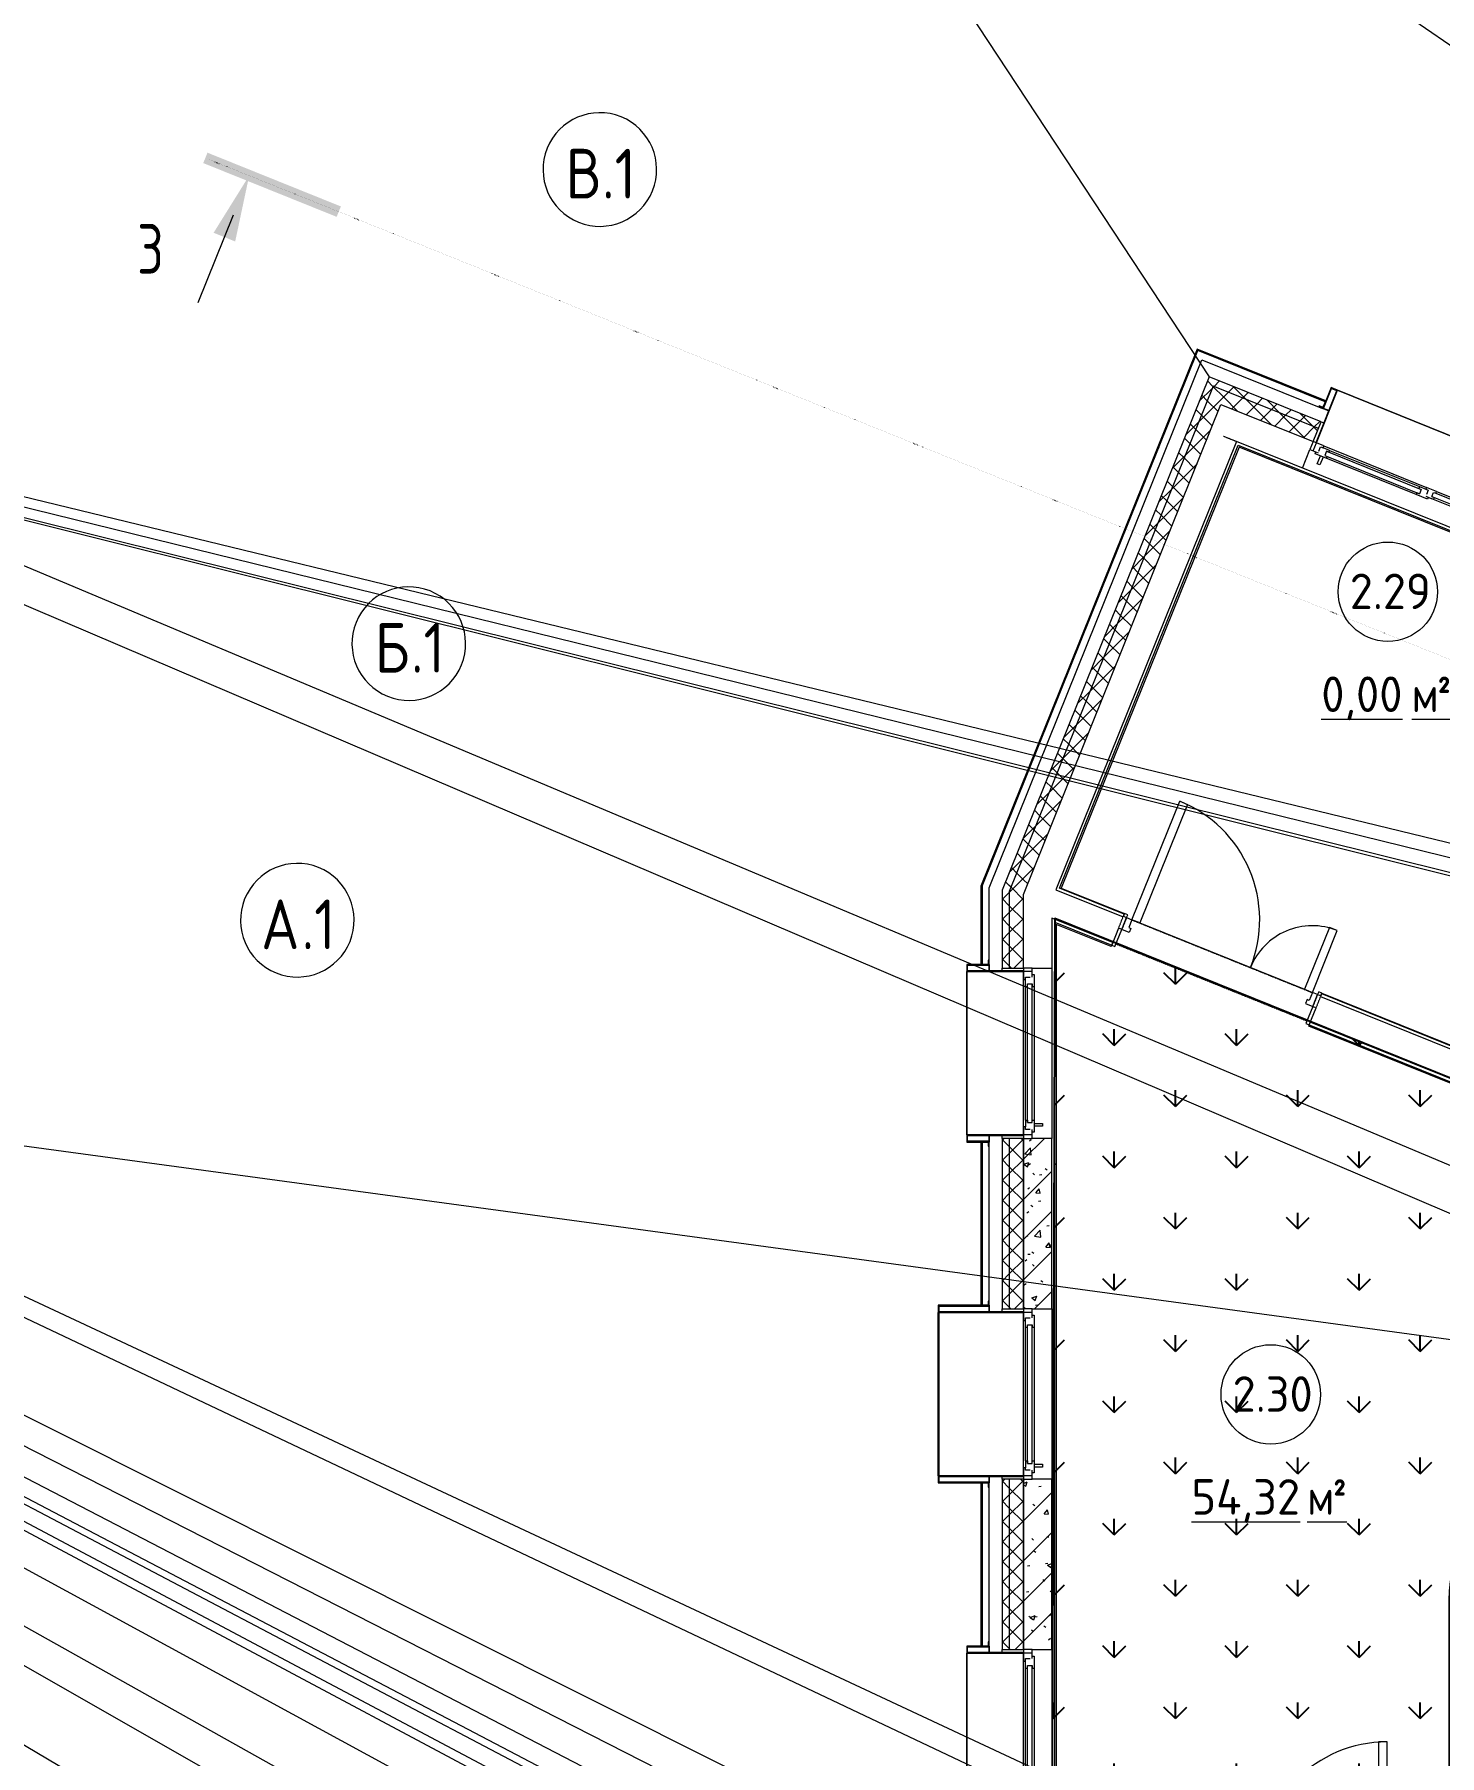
# Model space of a CAD drawing. Header units: millimetres. Extents: x -584918 to 2941280, y 3000189 to 4229862.
# Drawn here: x 152745 to 162641, y 3850769 to 3862891 of the extents above; entities that cross this region are included whole.
import ezdxf

# ---------------------------------------------------------------- set-up
doc = ezdxf.new("R2010")
doc.units = ezdxf.units.MM
for name, pattern in [('ASVP_Линия разреза', [20, 0, -10, 0, -10]), ('ASVP_Невидимые', [5, 3, -2]), ('ASVP_Штриховая_ш3 п1_5', [4.5, 3, -1.5])]:
    doc.linetypes.add(name, pattern=pattern)
for name, color, linetype, lineweight in [('_ Окна', 7, 'Continuous', 0), ('Двери', 7, 'Continuous', 0), ('Лестницы', 7, 'Continuous', 0), ('Линии разделители', 7, 'ASVP_Штриховая_ш3 п1_5', 0), ('Марки помещений', 7, 'Continuous', 0), ('Обобщенные модели', 7, 'Continuous', 0), ('Окна', 7, 'Continuous', 0), ('Оси', 7, 'Continuous', 0), ('Перекрытие', 7, 'Continuous', 0), ('Разрезы', 7, 'Continuous', 0), ('Стены внутренние', 7, 'Continuous', 0), ('Стены наружные', 7, 'Continuous', 0), ('Стены несущие', 7, 'Continuous', 0), ('Стены отделка', 7, 'Continuous', 0), ('Стены перегородки', 7, 'Continuous', 0), ('Стены штриховка', 7, 'Continuous', 0), ('экспертиза ДУ', 1, 'Continuous', 0), ('экспертиза ДУ пояснения', 6, 'Continuous', 0), ('экспертиза условные обозначения', 1, 'Continuous', 0)]:
    doc.layers.add(name, color=color, linetype=linetype, lineweight=lineweight)
doc.styles.add('GOST Common', font='', dxfattribs={"width": 0.9, "height": 700})
doc.styles.add('GOST Common_2', font='', dxfattribs={"height": 500})
doc.styles.add('GOST Common_3', font='', dxfattribs={"width": 0.9, "height": 500})
doc.styles.add('GOST Common_4', font='', dxfattribs={"width": 0.8, "height": 700})
doc.styles.get('GOST Common').set_extended_font_data('GOST Common')
doc.styles.get('GOST Common_2').set_extended_font_data('GOST Common')
doc.styles.get('GOST Common_3').set_extended_font_data('GOST Common')
doc.styles.get('GOST Common_4').set_extended_font_data('GOST Common')
pattern_1 = [(45, (184030.3, 3824416.36), (-235.7317, 235.7317), []), (45, (184187.46, 3824416.36), (-235.7317, 235.7317), [])]
pattern_2 = [(45, (184030.3, 3824416.36), (-70.71068, 70.71068), []), (135, (184030.3, 3824416.36), (-70.71068, -70.71068), [])]

# ---------------------------------------------------------------- blocks, each defined once
blk = doc.blocks.new('ASVP_ДверьПротивопожарнаяСтальная_2 полотна - EI30 1370х2000h_полотна_ О Пр _1250 в свету_-7408122-АР Этаж 02')
at = {"layer": 'Двери', "lineweight": 18}
for p, q in [((-685, 1000), (-625, 1000)), ((-685, 100), (-685, 1000)), ((-625, 1000), (-625, 100)), ((685, 570), (625, 570)), ((625, 570), (625, 100)), ((685, 100), (685, 570)), ((-725, 100), (-685, 100)), ((-725, 10), (-725, 100)), ((-670, 10), (-725, 10)), ((-625, 100), (-685, 100)), ((-685, 100), (-685, 40)), ((-685, 40), (-670, 40)), ((-670, 40), (-670, 10)), ((625, 100), (685, 100)), ((685, 40), (670, 40)), ((670, 40), (670, 10)), ((670, 10), (725, 10)), ((725, 100), (685, 100)), ((685, 100), (685, 40)), ((725, 10), (725, 100))]:
    blk.add_line(p, q, dxfattribs=at)
at = {"layer": 'Двери', "linetype": 'ASVP_Невидимые', "lineweight": 18}
for p, q in [((-750, 100), (-725, 100)), ((-750, 10), (-750, 100)), ((-725, 10), (-750, 10)), ((-725, 100), (-725, 10)), ((750, 100), (725, 100)), ((725, 100), (725, 10)), ((725, 10), (750, 10)), ((750, 10), (750, 100))]:
    blk.add_line(p, q, dxfattribs=at)
at = {"layer": 'Двери'}
for centre, radius, start, end in [((-685, 100), 900, 360, 90), ((685, 100), 470, 90, 180)]:
    blk.add_arc(centre, radius, start, end, dxfattribs=at)
blk = doc.blocks.new('ASVP_ОТКОС_Оштукатуривание дверного откоса - Оштукатуривание дверного откоса-5741163-АР Этаж 02')
at = {"layer": 'Обобщенные модели'}
for p, q in [((-750, 130), (-750, 0)), ((-725, 0), (-725, 130)), ((725, 130), (725, 0)), ((750, 0), (750, 130)), ((-750, 0), (-725, 0)), ((725, 0), (750, 0))]:
    blk.add_line(p, q, dxfattribs=at)
blk = doc.blocks.new('ASVP_ОТКОС_Оштукатуривание дверного откоса - Оштукатуривание дверного откоса-5741164-АР Этаж 02')
at = {"layer": 'Обобщенные модели'}
for p, q in [((-750, 20), (-750, 0)), ((-725, 0), (-725, 20)), ((725, 20), (725, 0)), ((725, 0), (750, 0)), ((750, 0), (750, 20)), ((-750, 0), (-725, 0))]:
    blk.add_line(p, q, dxfattribs=at)
blk = doc.blocks.new('ASVP_ДверьПротивопожарнаяСтальная_2 полотна - EI15 1370х2000h_полотна_ Г Л _1250 в свету_-6392377-АР Этаж 02')
at = {"layer": 'Двери', "lineweight": 18}
for p, q in [((685, 1000), (625, 1000)), ((625, 1000), (625, 100)), ((685, 100), (685, 1000)), ((-685, 570), (-625, 570)), ((-685, 100), (-685, 570)), ((-625, 570), (-625, 100)), ((-725, 100), (-685, 100)), ((-725, 10), (-725, 100)), ((-670, 10), (-725, 10)), ((-625, 100), (-685, 100)), ((-685, 100), (-685, 40)), ((-685, 40), (-670, 40)), ((-670, 40), (-670, 10)), ((625, 100), (685, 100)), ((685, 40), (670, 40)), ((670, 40), (670, 10)), ((670, 10), (725, 10)), ((725, 100), (685, 100)), ((685, 100), (685, 40)), ((725, 10), (725, 100))]:
    blk.add_line(p, q, dxfattribs=at)
at = {"layer": 'Двери', "linetype": 'ASVP_Невидимые', "lineweight": 18}
for p, q in [((-750, 100), (-725, 100)), ((-750, 10), (-750, 100)), ((-725, 10), (-750, 10)), ((-725, 100), (-725, 10)), ((750, 100), (725, 100)), ((725, 100), (725, 10)), ((725, 10), (750, 10)), ((750, 10), (750, 100))]:
    blk.add_line(p, q, dxfattribs=at)
at = {"layer": 'Двери'}
for centre, radius, start, end in [((685, 100), 900, 90, 180), ((-685, 100), 470, 360, 90)]:
    blk.add_arc(centre, radius, start, end, dxfattribs=at)
blk = doc.blocks.new('Окно_ПВХ_2Створки_1Фрамуга-верх - ОП_2100_h_х1750_2ст1фр-7979835-АР Этаж 02')
at = {"layer": '_ Окна'}
for p, q in [((-819, 100), (-900, 100)), ((-900, 100), (-900, 40)), ((-900, 40), (-837, 40)), ((-875, 40), (-875, 100)), ((-855, 26), (-855, 40)), ((-770, 26), (-855, 26)), ((-837, 54), (-837, 86)), ((-837, 86), (-819, 86)), ((-819, 86), (-819, 100)), ((-770, 86), (-819, 86)), ((-788, 72), (-788, 40)), ((-770, 72), (-788, 72)), ((-788, 72), (-69, 72)), ((-788, 40), (-770, 40)), ((-788, 40), (-69, 40)), ((-770, 86), (-770, 72)), ((-770, 40), (-770, 26)), ((-87, 86), (-87, 72)), ((-87, 86), (-38, 86)), ((-87, 72), (-69, 72)), ((-87, 40), (-87, 26)), ((-69, 40), (-87, 40)), ((-2, 26), (-87, 26)), ((-69, 72), (-69, 40)), ((38, 100), (-38, 100)), ((-38, 100), (-38, 86)), ((-38, 86), (-20, 86)), ((-20, 86), (-20, 54)), ((-20, 40), (20, 40)), ((-2, 40), (-2, 26)), ((20, 54), (20, 86)), ((20, 86), (38, 86)), ((20, 54), (837, 54)), ((20, 54), (38, 54)), ((38, 40), (20, 40)), ((38, 86), (38, 100)), ((38, 86), (819, 86)), ((38, 54), (38, 40)), ((819, 100), (819, 86)), ((900, 100), (819, 100)), ((819, 86), (837, 86)), ((819, 54), (819, 40)), ((837, 54), (819, 54)), ((837, 40), (819, 40)), ((837, 86), (837, 54)), ((837, 40), (900, 40)), ((875, 40), (875, 100)), ((900, 40), (900, 100))]:
    blk.add_line(p, q, dxfattribs=at)
at = {"layer": 'Окна'}
for p, q in [((-819, 100), (-38, 100)), ((-814, -34), (-814, 26)), ((-794, 26), (-794, -34)), ((-770, 86), (-87, 86)), ((-87, 26), (-770, 26)), ((38, 100), (819, 100)), ((819, 40), (38, 40)), ((-794, -34), (-814, -34))]:
    blk.add_line(p, q, dxfattribs=at)
blk = doc.blocks.new('Окно_ПВХ_1Створка_1Фрамуга-верх - ОП_2100_h_х1150_1ст1фр-7889825-АР Этаж 02')
at = {"layer": '_ Окна'}
for p, q in [((-519, 100), (-600, 100)), ((-600, 100), (-600, 40)), ((-600, 40), (-537, 40)), ((-575, 40), (-575, 100)), ((-555, 26), (-555, 40)), ((-470, 26), (-555, 26)), ((-537, 54), (-537, 86)), ((-537, 86), (-519, 86)), ((-519, 86), (-519, 100)), ((-470, 86), (-519, 86)), ((-488, 72), (-488, 40)), ((-470, 72), (-488, 72)), ((-488, 72), (488, 72)), ((-488, 40), (-470, 40)), ((-488, 40), (488, 40)), ((-470, 86), (-470, 72)), ((-470, 40), (-470, 26)), ((470, 86), (470, 72)), ((470, 86), (519, 86)), ((470, 72), (488, 72)), ((470, 40), (470, 26)), ((488, 40), (470, 40)), ((555, 26), (470, 26)), ((488, 72), (488, 40)), ((519, 100), (519, 86)), ((600, 100), (519, 100)), ((519, 86), (537, 86)), ((537, 86), (537, 54)), ((537, 40), (600, 40)), ((555, 40), (555, 26)), ((575, 40), (575, 100)), ((600, 40), (600, 100))]:
    blk.add_line(p, q, dxfattribs=at)
at = {"layer": 'Окна'}
for p, q in [((-519, 100), (519, 100)), ((-514, -34), (-514, 26)), ((-494, 26), (-494, -34)), ((-470, 86), (470, 86)), ((470, 26), (-470, 26)), ((-494, -34), (-514, -34))]:
    blk.add_line(p, q, dxfattribs=at)
blk = doc.blocks.new('Откос с зашивкой _верх_низ_ - Откос-V89-АР Этаж 02')
at = {"layer": 'Обобщенные модели'}
for p, q in [((-880, 300), (-880, -100)), ((-875, -100), (-875, 300)), ((875, 300), (875, -100)), ((880, -100), (880, 300)), ((-920, 55), (-955, 55)), ((-955, 55), (-955, 50)), ((-955, 50), (-925, 50)), ((-925, 50), (-925, -100)), ((-920, -95), (-920, 55)), ((-920, 55), (-880, 55)), ((880, 55), (920, 55)), ((955, 55), (920, 55)), ((920, 55), (920, -95)), ((925, -100), (925, 50)), ((925, 50), (955, 50)), ((955, 50), (955, 55)), ((-925, -100), (-875, -100)), ((-875, -95), (-920, -95)), ((-880, -100), (-875, -100)), ((-875, -100), (-875, -95)), ((-875, -100), (875, -100)), ((875, -100), (-875, -100)), ((920, -95), (875, -95)), ((875, -95), (875, -100)), ((875, -100), (880, -100)), ((875, -100), (925, -100))]:
    blk.add_line(p, q, dxfattribs=at)
blk = doc.blocks.new('Откос с зашивкой _верх_низ_ - Откос-7926395-АР Этаж 02')
at = {"layer": 'Обобщенные модели'}
for p, q in [((-580, 300), (-580, -100)), ((-575, 300), (-580, 300)), ((575, 300), (-575, 300)), ((-575, -100), (-575, 300)), ((580, 300), (575, 300)), ((575, 300), (575, -100)), ((580, -100), (580, 300)), ((-620, 55), (-655, 55)), ((-655, 55), (-655, 50)), ((-655, 50), (-625, 50)), ((-625, 50), (-625, -100)), ((-620, -95), (-620, 55)), ((-620, 55), (-580, 55)), ((580, 55), (620, 55)), ((655, 55), (620, 55)), ((620, 55), (620, -95)), ((625, -100), (625, 50)), ((625, 50), (655, 50)), ((655, 50), (655, 55)), ((-625, -100), (-575, -100)), ((-575, -95), (-620, -95)), ((-580, -100), (-575, -100)), ((-575, -100), (-575, -95)), ((-575, -100), (575, -100)), ((575, -100), (-575, -100)), ((620, -95), (575, -95)), ((575, -95), (575, -100)), ((575, -100), (580, -100)), ((575, -100), (625, -100))]:
    blk.add_line(p, q, dxfattribs=at)
blk = doc.blocks.new('Откос с зашивкой _верх_низ_ - Откос-7924463-АР Этаж 02')
at = {"layer": 'Обобщенные модели'}
for p, q in [((-580, 300), (-580, -300)), ((-575, 300), (-580, 300)), ((575, 300), (-575, 300)), ((-575, -300), (-575, 300)), ((580, 300), (575, 300)), ((575, 300), (575, -300)), ((580, -300), (580, 300)), ((-620, 55), (-655, 55)), ((-655, 55), (-655, 50)), ((-655, 50), (-625, 50)), ((-625, 50), (-625, -300)), ((-620, -295), (-620, 55)), ((-620, 55), (-580, 55)), ((580, 55), (620, 55)), ((655, 55), (620, 55)), ((620, 55), (620, -295)), ((625, -300), (625, 50)), ((625, 50), (655, 50)), ((655, 50), (655, 55)), ((-625, -300), (-575, -300)), ((-575, -295), (-620, -295)), ((-580, -300), (-575, -300)), ((-575, -300), (-575, -295)), ((575, -295), (-575, -295)), ((-575, -300), (575, -300)), ((575, -300), (-575, -300)), ((620, -295), (575, -295)), ((575, -295), (575, -300)), ((575, -300), (580, -300)), ((575, -300), (625, -300))]:
    blk.add_line(p, q, dxfattribs=at)
blk = doc.blocks.new('Ось сетки - Круг_Ø8 мм-6577-АР Этаж 02')
at = {"layer": 'Оси'}
for start, end in [(360, 180), (180, 360)]:
    blk.add_arc((0, 0), 4, start, end, dxfattribs=at)
blk = doc.blocks.new('ASVP_Марка_Помещение_ДваЗначения - Номер Площадь-685795-АР Этаж 02')
at = {"layer": 'Марки помещений'}
blk.add_circle((0, 0), 3.5, dxfattribs=at)
blk = doc.blocks.new('Разрез - Номер вида спереди_3_5 мм-64067-АР Этаж 02')
at = {"layer": 'Разрезы'}
for points in [[(9.8, 0.4), (9.8, -0.39), (-0.33, -0.39), (-0.33, 0.4)], [(2.18, -4.67), (3, 0), (3.82, -4.67)]]:
    blk.add_hatch(color=256, dxfattribs=at).paths.add_polyline_path(points)
at = {"layer": 'Разрезы', "lineweight": 20}
blk.add_line((3, -3), (3, -9.66), dxfattribs=at)

msp = doc.modelspace()

# ---------------------------------------------------------------- hatches: boundary and pattern name
at = {"layer": 'Стены наружные'}
h = msp.add_hatch(dxfattribs=at)
h.set_pattern_fill('FP_17', color=256, style=0, pattern_type=2)
h.set_pattern_definition(pattern_1)
h.paths.add_polyline_path([(159976.509, 3858274.657), (160939.731, 3860664.873), (160932.31, 3860667.863), (159969.089, 3858277.647)])
h = msp.add_hatch(dxfattribs=at)
h.set_pattern_fill('FP_17', color=256, style=0, pattern_type=2)
h.set_pattern_definition(pattern_1)
h.paths.add_polyline_path([(161836.63, 3860303.436), (161839.621, 3860310.856), (160935.301, 3860675.284), (160932.31, 3860667.863), (161823.7, 3860308.647)])
h = msp.add_hatch(dxfattribs=at)
h.set_pattern_fill('FP_36', color=256, style=0, pattern_type=2)
h.set_pattern_definition(pattern_2)
h.paths.add_polyline_path([(159611.203, 3856854.481), (161064.738, 3860461.4), (161018.362, 3860480.089), (159611.203, 3856988.25), (159611.203, 3856864.176)])
h = msp.add_hatch(dxfattribs=at)
h.set_pattern_fill('FP_36', color=256, style=0, pattern_type=2)
h.set_pattern_definition(pattern_2)
h.paths.add_polyline_path([(159711.203, 3856835.089), (161138.801, 3860377.647), (161046.049, 3860415.025), (159711.203, 3857102.629), (159711.203, 3856867.313)])
h = msp.add_hatch(dxfattribs=at)
h.set_pattern_fill('FP_36', color=256, style=0, pattern_type=2)
h.set_pattern_definition(pattern_2)
h.paths.add_polyline_path([(171619.765, 3856153.975), (171638.453, 3856200.351), (170896.438, 3856499.372), (170877.749, 3856452.996), (171605.575, 3856159.693)])
h.paths.add_polyline_path([(169764.727, 3856901.528), (169783.416, 3856947.904), (167789.25, 3857751.522), (167770.561, 3857705.147), (169727.349, 3856916.59)])
h.paths.add_polyline_path([(165498.14, 3858620.898), (165516.829, 3858667.274), (163476.287, 3859489.582), (163457.598, 3859443.206), (165496.503, 3858621.558)])
h.paths.add_polyline_path([(161788.064, 3860116.003), (161806.753, 3860162.379), (161064.738, 3860461.4), (161046.049, 3860415.025), (161773.864, 3860121.726)])
h = msp.add_hatch(dxfattribs=at)
h.set_pattern_fill('FP_36', color=256, style=0, pattern_type=2)
h.set_pattern_definition(pattern_2)
h.paths.add_polyline_path([(171582.387, 3856061.223), (171619.765, 3856153.975), (170877.749, 3856452.996), (170840.372, 3856360.244), (171559.96, 3856070.261)])
h.paths.add_polyline_path([(169727.349, 3856808.776), (169764.727, 3856901.528), (167770.561, 3857705.147), (167733.184, 3857612.395), (169704.923, 3856817.813)])
h.paths.add_polyline_path([(165460.762, 3858528.147), (165498.14, 3858620.898), (163457.598, 3859443.206), (163420.221, 3859350.454), (165230.6, 3858620.898)])
h.paths.add_polyline_path([(161750.687, 3860023.252), (161788.064, 3860116.003), (161138.801, 3860377.647), (161101.423, 3860284.895), (161747.251, 3860024.636)])
h = msp.add_hatch(dxfattribs=at)
h.set_pattern_fill('FP_17', color=256, style=0, pattern_type=2)
h.set_pattern_definition(pattern_1)
h.paths.add_polyline_path([(159411.203, 3856871.861), (159976.509, 3858274.657), (159969.089, 3858277.647), (159411.203, 3856891.712), (159411.203, 3856882.017)])
h = msp.add_hatch(dxfattribs=at)
h.set_pattern_fill('FP_36', color=256, style=0, pattern_type=2)
h.set_pattern_definition(pattern_2)
h.paths.add_polyline_path([(159711.203, 3837065.697), (159711.203, 3850315.697), (159611.203, 3850315.697), (159611.203, 3837065.697), (159701.251, 3837065.697)])
h.paths.add_polyline_path([(159611.203, 3851515.697), (159711.203, 3851515.697), (159711.141, 3852715.697), (159611.203, 3852715.697), (159611.203, 3852543.092)])
h.paths.add_polyline_path([(159711.141, 3853915.697), (159711.203, 3853915.697), (159711.141, 3855115.697), (159611.203, 3855115.697), (159611.203, 3853915.697), (159701.251, 3853915.697)])
h.paths.add_polyline_path([(159701.251, 3856315.697), (159711.203, 3856315.697), (159711.203, 3857102.629), (159611.203, 3856854.481), (159611.203, 3856315.697)])
h = msp.add_hatch(dxfattribs=at)
h.set_pattern_fill('FP_36', color=256, style=0, pattern_type=2)
h.set_pattern_definition(pattern_2)
h.paths.add_polyline_path([(159561.203, 3837015.697), (159611.203, 3837015.697), (159611.203, 3850315.697), (159561.203, 3850315.697), (159561.203, 3838087.162)])
h.paths.add_polyline_path([(159611.203, 3851515.697), (159611.203, 3852715.697), (159561.203, 3852715.697), (159561.203, 3851515.697)])
h.paths.add_polyline_path([(159561.203, 3853915.697), (159611.203, 3853915.697), (159611.203, 3855115.697), (159561.203, 3855115.697)])
h.paths.add_polyline_path([(159561.203, 3856315.697), (159611.203, 3856315.697), (159611.203, 3856988.25), (159561.203, 3856864.176), (159561.203, 3856340.697)])
h = msp.add_hatch(dxfattribs=at)
h.set_pattern_fill('FP_17', color=256, style=0, pattern_type=2)
h.set_pattern_definition(pattern_1)
h.paths.add_polyline_path([(159411.203, 3856340.697), (159419.203, 3856340.697), (159419.203, 3856891.712), (159411.203, 3856871.861), (159411.203, 3856738.091)])
h = msp.add_hatch(dxfattribs=at)
h.set_pattern_fill('FP_17', color=256, style=0, pattern_type=2)
h.set_pattern_definition(pattern_1)
h.paths.add_polyline_path([(159419.203, 3853940.697), (159419.203, 3855090.697), (159411.203, 3855090.697), (159411.203, 3853940.697)])
h = msp.add_hatch(dxfattribs=at)
h.set_pattern_fill('FP_1', color=256, style=0, pattern_type=2)
h.set_pattern_definition([(45, (184030.3, 3824416.36), (-141.4214, 141.4214), [])])
h.paths.add_polyline_path([(159911.203, 3851515.697), (159911.203, 3852715.697), (159711.203, 3852715.697), (159711.203, 3851515.697), (159771.203, 3851515.697)])
h.paths.add_polyline_path([(159725.203, 3853915.697), (159911.203, 3853915.697), (159911.203, 3855115.697), (159711.203, 3855115.697), (159711.203, 3853915.697)])
h = msp.add_hatch(dxfattribs=at)
h.set_pattern_fill('FP_2', color=256, style=0, pattern_type=2)
h.set_pattern_definition([(50, (184030.3, 3824416.36), (364.368, -31.8783), [38.1, -419.1]), (355, (184030.3, 3824416.36), (-70.486, 382.1133), [30.48, -335.28]), (100.451, (184060.67, 3824413.7), (293.885, 350.2334), [32.38, -356.18]), (46.184, (184030.3, 3824517.96), (542.1585, -84.086), [57.15, -628.65]), (96.636, (184075.5, 3824510.96), (474.805, 494.8554), [48.57, -534.27]), (351.184, (184030.3, 3824517.96), (474.81, 494.85), [45.72, -502.92]), (21, (184081.1, 3824492.56), (303.2285, -204.5305), [38.1, -419.1]), (326, (184081.1, 3824492.56), (123.604, 368.376), [30.48, -335.28]), (71.451, (184106.37, 3824475.52), (426.834, 163.8427), [32.38, -356.18]), (37.5, (184030.3, 3824416.36), (6.17665, 169.11015), [16.764, -314.452, 16.764, -323.596, -336.55]), (37.5, (184030.3, 3824416.36), (6.17665, 169.11015), [-671.576, 16.764, -319.786]), (7.5, (184030.3, 3824416.36), (133.6389, 200.3615), [16.764, -177.292, 16.764, -306.832, -128.27]), (7.5, (184030.3, 3824416.36), (133.6389, 200.3615), [-517.652, 16.764, -111.506]), (327.5, (183917.02, 3824416.36), (271.1818, -11.45836), [16.764, -110.236, 16.764, -379.476, -525.78]), (327.5, (183917.02, 3824416.36), (271.1818, -11.45836), [-523.24, 16.764, -509.016]), (317.5, (183866.22, 3824416.36), (296.2585, 50.8528), [16.764, -148.336, 16.764, -246.38, -373.38]), (317.5, (183866.22, 3824416.36), (296.2585, 50.8528), [-428.244, 16.764, -356.616])])
h.paths.add_polyline_path([(159911.203, 3851515.697), (159911.203, 3852715.697), (159711.203, 3852715.697), (159711.203, 3851515.697), (159771.203, 3851515.697)])
h.paths.add_polyline_path([(159725.203, 3853915.697), (159911.203, 3853915.697), (159911.203, 3855115.697), (159711.203, 3855115.697), (159711.203, 3853915.697)])
h = msp.add_hatch(dxfattribs=at)
h.set_pattern_fill('FP_17', color=256, style=0, pattern_type=2)
h.set_pattern_definition(pattern_1)
h.paths.add_polyline_path([(159419.203, 3851540.697), (159419.203, 3852690.697), (159411.203, 3852690.697), (159411.203, 3851540.697)])
at = {"layer": 'экспертиза условные обозначения', "lineweight": -3}
h = msp.add_hatch(dxfattribs=at)
h.set_pattern_fill('GRASS', color=3, scale=24)
h.set_pattern_definition([(90, (183626.44, 3579035.56), (-431.0523, 431.0523), [114.3, -747.8046]), (45, (183626.44, 3579035.56), (-431.0523, 431.0523), [114.3, -495.3]), (135, (183626.44, 3579035.56), (-431.0523, -431.0523), [114.3, -495.3])])
edge = h.paths.add_edge_path()
edge.add_line((162711.203, 3849965.697), (162711.203, 3851861.507))
edge.add_arc((163820.96, 3851847.056), 1109.851, 68.7973756, 179.2539253, ccw=False)
edge.add_line((164222.357, 3852881.778), (165338.316, 3852432.063))
edge.add_line((165338.316, 3852432.063), (166048.491, 3854194.349))
edge.add_line((166048.491, 3854194.349), (159932.508, 3856664.389))
edge.add_line((159932.508, 3856664.389), (159911.203, 3849965.697))
edge.add_line((159911.203, 3849965.697), (162711.203, 3849965.697))

# ---------------------------------------------------------------- linework, layer by layer
at = {"layer": 'Лестницы'}
msp.add_line((160530.307, 3856633.724), (161689.706, 3856166.503), dxfattribs=at)
at = {"layer": 'Линии разделители'}
for p, q in [((161119.42, 3860062.014), (161212.172, 3860024.636)), ((160474.282, 3856655.223), (161744.983, 3856143.149)), ((160362.8, 3856485.598), (161707.702, 3855943.622))]:
    msp.add_line(p, q, dxfattribs=at)
at = {"layer": 'Перекрытие'}
msp.add_line((161707.702, 3855943.622), (160362.8, 3856485.598), dxfattribs=at)
at = {"layer": 'Разрезы', "linetype": 'ASVP_Линия разреза'}
msp.add_line((153979.518, 3862009.163), (221790.935, 3834682.174), dxfattribs=at)
at = {"layer": 'Стены внутренние'}
for p, q in [((161228.784, 3859985.597), (159976.634, 3856878.409)), ((163721.869, 3858980.921), (161228.784, 3859985.597)), ((161675.931, 3859837.748), (161728.26, 3859967.6)), ((159976.634, 3856878.409), (160421.843, 3856698.996)), ((160328.399, 3856467.116), (159941.203, 3856623.151)), ((159941.203, 3856623.151), (159941.203, 3850440.697)), ((160328.399, 3856467.116), (160332.136, 3856476.392)), ((161813.121, 3856138.332), (162796.291, 3855742.129)), ((161719.677, 3855906.452), (161723.415, 3855915.727)), ((166037.278, 3854166.524), (161719.677, 3855906.452)), ((159941.203, 3854935.697), (159931.203, 3854935.697)), ((159941.203, 3854931.697), (159931.203, 3854931.697))]:
    msp.add_line(p, q, dxfattribs=at)
at = {"layer": 'Стены наружные'}
for p, q in [((161859.68, 3860240.24), (161817.942, 3860257.06)), ((161806.753, 3860162.379), (161825.292, 3860154.908)), ((159469.203, 3856340.697), (159469.203, 3856295.697)), ((159561.203, 3856295.697), (159561.203, 3856315.697)), ((159771.203, 3856315.697), (159911.203, 3856315.697)), ((159469.203, 3855135.697), (159469.203, 3855090.697)), ((159561.203, 3855115.697), (159561.203, 3855135.697)), ((159469.203, 3853940.697), (159469.203, 3853895.697)), ((159561.203, 3853895.697), (159561.203, 3853915.697)), ((159469.203, 3852735.697), (159469.203, 3852690.697)), ((159561.203, 3852715.697), (159561.203, 3852735.697)), ((159469.203, 3851540.697), (159469.203, 3851495.697)), ((159561.203, 3851495.697), (159561.203, 3851515.697))]:
    msp.add_line(p, q, dxfattribs=at)
at = {"layer": 'Стены несущие'}
for p, q in [((159711.203, 3855115.697), (159711.203, 3853915.697)), ((159711.203, 3853915.697), (159711.203, 3855115.697)), ((159911.203, 3855115.697), (159771.203, 3855115.697)), ((159911.203, 3853915.697), (159911.203, 3855115.697)), ((159771.203, 3853915.697), (159911.203, 3853915.697)), ((159711.203, 3852715.697), (159711.203, 3851515.697)), ((159711.203, 3851515.697), (159711.203, 3852715.697)), ((159911.203, 3852715.697), (159771.203, 3852715.697)), ((159911.203, 3851515.697), (159911.203, 3852715.697)), ((159771.203, 3851515.697), (159911.203, 3851515.697))]:
    msp.add_line(p, q, dxfattribs=at)
at = {"layer": 'Стены отделка'}
for p, q in [((160935.301, 3860675.284), (159969.089, 3858277.647)), ((161839.621, 3860310.856), (160935.301, 3860675.284)), ((160022.885, 3858255.968), (160967.418, 3860599.808)), ((160967.418, 3860599.808), (161817.942, 3860257.06)), ((161817.942, 3860257.06), (161839.621, 3860310.856)), ((161212.172, 3860024.636), (159939.464, 3856866.434)), ((166526.855, 3857882.898), (161175.071, 3860039.587)), ((159965.49, 3856877.509), (161223.247, 3859998.61)), ((161223.247, 3859998.61), (164145.497, 3858820.987)), ((159969.089, 3858277.647), (159411.203, 3856893.264)), ((159469.203, 3856882.017), (160022.885, 3858255.968)), ((159411.203, 3856893.264), (159411.203, 3856340.697)), ((159469.203, 3856340.697), (159469.203, 3856882.017)), ((159939.464, 3856866.434), (160412.498, 3856675.808)), ((160419.974, 3856694.359), (159965.49, 3856877.509)), ((160339.612, 3856494.942), (159911.203, 3856667.584)), ((159911.203, 3856667.584), (159911.203, 3855115.697)), ((159931.203, 3856637.962), (160332.136, 3856476.392)), ((159931.203, 3849985.697), (159931.203, 3856637.962)), ((160414.367, 3856680.446), (160419.974, 3856694.359)), ((160332.136, 3856476.392), (160339.612, 3856494.942)), ((159411.203, 3856340.697), (159469.203, 3856340.697)), ((161811.252, 3856133.694), (161805.646, 3856119.781)), ((167812.3, 3853715.362), (161811.252, 3856133.694)), ((161803.777, 3856115.144), (167814.099, 3853693.074)), ((161730.89, 3855934.278), (161723.415, 3855915.727)), ((161723.415, 3855915.727), (166041.015, 3854175.799)), ((166048.491, 3854194.349), (161730.89, 3855934.278)), ((159469.203, 3855090.697), (159411.203, 3855090.697)), ((159411.203, 3855090.697), (159411.203, 3853940.697)), ((159469.203, 3853940.697), (159469.203, 3855090.697)), ((159411.203, 3853940.697), (159469.203, 3853940.697)), ((159911.203, 3853915.697), (159911.203, 3852715.697)), ((159469.203, 3852690.697), (159411.203, 3852690.697)), ((159411.203, 3852690.697), (159411.203, 3851540.697)), ((159469.203, 3851540.697), (159469.203, 3852690.697)), ((159411.203, 3851540.697), (159469.203, 3851540.697)), ((159911.203, 3851515.697), (159911.203, 3849965.697))]:
    msp.add_line(p, q, dxfattribs=at)
at = {"layer": 'Стены перегородки'}
for p, q in [((161018.362, 3860480.089), (159561.203, 3856864.176)), ((161806.753, 3860162.379), (161018.362, 3860480.089)), ((159711.203, 3856835.089), (161101.423, 3860284.895)), ((161101.423, 3860284.895), (161750.687, 3860023.252)), ((161750.687, 3860023.252), (161806.753, 3860162.379)), ((159561.203, 3856864.176), (159561.203, 3856315.697)), ((159711.203, 3856315.697), (159711.203, 3856835.089)), ((159561.203, 3856315.697), (159711.203, 3856315.697)), ((159711.203, 3855115.697), (159561.203, 3855115.697)), ((159561.203, 3855115.697), (159561.203, 3853915.697)), ((159561.203, 3853915.697), (159711.203, 3853915.697)), ((159711.203, 3852715.697), (159561.203, 3852715.697)), ((159561.203, 3852715.697), (159561.203, 3851515.697)), ((159561.203, 3851515.697), (159711.203, 3851515.697))]:
    msp.add_line(p, q, dxfattribs=at)
at = {"layer": 'Стены штриховка'}
for p, q in [((159976.509, 3858274.657), (160939.731, 3860664.873)), ((161836.63, 3860303.436), (160939.731, 3860664.873)), ((161046.049, 3860415.025), (159611.203, 3856854.481)), ((161788.064, 3860116.003), (161046.049, 3860415.025)), ((159419.203, 3856891.712), (159976.509, 3858274.657)), ((159419.203, 3856891.712), (159419.203, 3856340.697)), ((159611.203, 3856854.481), (159611.203, 3856315.697)), ((159419.203, 3855090.697), (159419.203, 3853940.697)), ((159611.203, 3855115.697), (159611.203, 3853915.697)), ((159419.203, 3852690.697), (159419.203, 3851540.697)), ((159611.203, 3852715.697), (159611.203, 3851515.697))]:
    msp.add_line(p, q, dxfattribs=at)
at = {"layer": 'экспертиза ДУ'}
for points in [[(174252.99, 3849662.968), (109517.279, 3877298.128)], [(109517.279, 3877298.128), (175296.337, 3849636.39)], [(179530.743, 3851415.105), (98557.279, 3862408.128)]]:
    msp.add_lwpolyline(points, dxfattribs=at)
at = {"layer": 'экспертиза ДУ пояснения'}
msp.add_line((145124.932, 3884605.814), (161018.362, 3860480.089), dxfattribs=at)
at = {"layer": 'экспертиза ДУ пояснения', "color": 4}
msp.add_lwpolyline([(144928.615, 3875015.169), (178390.767, 3852067.922)], dxfattribs=at)
at = {"layer": 'экспертиза ДУ пояснения'}
for points in [[(169871.49, 3842728.499), (127632.222, 3865719.663)], [(127632.222, 3865719.663), (170829.006, 3842777.3)], [(176618.23, 3836615.777), (127632.222, 3865719.663)], [(127632.222, 3865719.663), (182583.877, 3836395.57)], [(183477.908, 3836444.323), (127632.222, 3865719.663)], [(189381.376, 3830415.598), (127632.222, 3865719.663)], [(127632.222, 3865719.663), (190303.722, 3830587.545)], [(196251.948, 3830728.236), (127632.222, 3865719.663)], [(127632.222, 3865719.663), (197324.351, 3830787.504)], [(202853.373, 3826133.956), (127632.222, 3865719.663)], [(127632.222, 3865719.663), (203742.915, 3826246.124)], [(209860.825, 3826760.098), (127632.222, 3865719.663)], [(127632.222, 3865719.663), (210809.562, 3826812.887)], [(127632.222, 3865719.663), (197951.432, 3848178.875)], [(198970.166, 3848178.875), (127632.222, 3865719.663)], [(206393.311, 3846119.358), (127632.222, 3865719.663)], [(127632.222, 3865719.663), (207300.809, 3846367.657)]]:
    msp.add_lwpolyline(points, dxfattribs=at)
at = {"layer": 'экспертиза условные обозначения', "color": 3, "lineweight": -3}
msp.add_lwpolyline([(162711.203, 3849965.697), (162711.203, 3851861.507, -0.523101588), (164222.357, 3852881.778), (165338.316, 3852432.063), (166048.491, 3854194.349), (159932.508, 3856664.389), (159911.203, 3849965.697), (162711.203, 3849965.697)], format="xyb", dxfattribs=at)

# ---------------------------------------------------------------- block references
at = {"layer": 'Двери', "rotation": 338.0513009164578}
msp.add_blockref('ASVP_ДверьПротивопожарнаяСтальная_2 полотна - EI30 1370х2000h_полотна_ О Пр _1250 в свету_-7408122-АР Этаж 02', (161072.629, 3856307.362), dxfattribs=at)
at = {"layer": 'Двери'}
msp.add_blockref('ASVP_ДверьПротивопожарнаяСтальная_2 полотна - EI15 1370х2000h_полотна_ Г Л _1250 в свету_-6392377-АР Этаж 02', (161586.203, 3849865.697), dxfattribs=at)
at = {"layer": 'Марки помещений', "xscale": 99.99999999999993, "yscale": 99.99999999999993, "zscale": 99.99999999999993}
for p in [(162277.219, 3858966.295), (161452.284, 3853313.046)]:
    msp.add_blockref('ASVP_Марка_Помещение_ДваЗначения - Номер Площадь-685795-АР Этаж 02', p, dxfattribs=at)
at = {"layer": 'Обобщенные модели'}
for name, p, rotation in [('Откос с зашивкой _верх_низ_ - Откос-V89-АР Этаж 02', (162697.576, 3859965.113), 158.0513009164573), ('ASVP_ОТКОС_Оштукатуривание дверного откоса - Оштукатуривание дверного откоса-5741164-АР Этаж 02', (161117.482, 3856418.664), 158.0513009164576), ('ASVP_ОТКОС_Оштукатуривание дверного откоса - Оштукатуривание дверного откоса-5741163-АР Этаж 02', (161027.776, 3856196.059), 338.0513009164578), ('Откос с зашивкой _верх_низ_ - Откос-7926395-АР Этаж 02', (159411.141, 3855715.697), 270.0000000000003), ('Откос с зашивкой _верх_низ_ - Откос-7924463-АР Этаж 02', (159411.141, 3853315.697), 270.0000000000003), ('Откос с зашивкой _верх_низ_ - Откос-7926395-АР Этаж 02', (159411.141, 3850915.697), 270.0000000000003)]:
    msp.add_blockref(name, p, dxfattribs=dict(at, rotation=rotation))
at = {"layer": 'Окна'}
for name, p, rotation in [('Окно_ПВХ_2Створки_1Фрамуга-верх - ОП_2100_h_х1750_2ст1фр-7979835-АР Этаж 02', (162548.076, 3859594.101), 338.0513009164579), ('Окно_ПВХ_1Створка_1Фрамуга-верх - ОП_2100_h_х1150_1ст1фр-7889825-АР Этаж 02', (159811.203, 3855715.697), 89.99999999999972), ('Окно_ПВХ_1Створка_1Фрамуга-верх - ОП_2100_h_х1150_1ст1фр-7889825-АР Этаж 02', (159811.203, 3853315.697), 89.99999999999972), ('Окно_ПВХ_1Створка_1Фрамуга-верх - ОП_2100_h_х1150_1ст1фр-7889825-АР Этаж 02', (159811.203, 3850915.697), 89.99999999999972)]:
    msp.add_blockref(name, p, dxfattribs=dict(at, rotation=rotation))
at = {"layer": 'Оси', "xscale": 99.99999999999993, "yscale": 99.99999999999993, "zscale": 99.99999999999993, "rotation": 248.0513009164574}
for p in [(156727.411, 3861939.742), (155381.817, 3858600.674), (154596.887, 3856652.884)]:
    msp.add_blockref('Ось сетки - Круг_Ø8 мм-6577-АР Этаж 02', p, dxfattribs=at)
at = {"layer": 'Разрезы', "xscale": 99.99999999999993, "yscale": 99.99999999999993, "zscale": 99.99999999999993, "rotation": 338.0513009164565}
msp.add_blockref('Разрез - Номер вида спереди_3_5 мм-64067-АР Этаж 02', (153979.518, 3862009.163), dxfattribs=at)

# ---------------------------------------------------------------- texts
at = {"layer": 'Марки помещений', "char_height": 250, "attachment_point": 1}
for s, insert, width, style in [('2.29', (162008.562, 3859094.02), 663.79725, 'GOST Common_2'), ('\\L0,00 ', (161808.326, 3858369.489), 772.02506, 'GOST Common_2'), ('\\L\\fGOST Common|b0|i0|c238|p34|;\\W.9;\\L²', (162623.904, 3858369.489), 165.94931, 'GOST Common_3'), ('\\L\\fGOST Common|b0|i0|c204|p34|;\\W.9;\\Lм', (162445.31, 3858369.489), 216.45562, 'GOST Common_2'), ('2.30', (161183.627, 3853440.771), 663.79725, 'GOST Common_2'), ('\\L54,32 ', (160893.841, 3852716.241), 988.48069, 'GOST Common_2'), ('\\L\\fGOST Common|b0|i0|c204|p34|;\\W.9;\\Lм', (161709.419, 3852716.241), 216.45562, 'GOST Common_2'), ('\\L\\fGOST Common|b0|i0|c238|p34|;\\W.9;\\L²', (161888.013, 3852716.241), 165.94931, 'GOST Common_3')]:
    msp.add_mtext(s, dxfattribs=dict(at, insert=insert, width=width, style=style))
at = {"layer": 'Оси', "char_height": 350, "attachment_point": 1, "style": 'GOST Common'}
for s, insert, width in [('\\fGOST Common|b0|i0|c204|p34|;\\W.9;В', (156486.844, 3862085.908), 310.25306), ('.1', (156742.828, 3862085.908), 303.03787), ('\\fGOST Common|b0|i0|c204|p34|;\\W.9;Б', (155141.249, 3858746.84), 310.25306), ('.1', (155397.234, 3858746.84), 303.03787), ('\\fGOST Common|b0|i0|c204|p34|;\\W.9;А', (154341.469, 3856799.051), 346.329), ('.1', (154627.219, 3856799.051), 303.03787)]:
    msp.add_mtext(s, dxfattribs=dict(at, insert=insert, width=width))
at = {"layer": 'Разрезы', "insert": (153468.477, 3861555.93), "char_height": 350, "width": 237.2995, "attachment_point": 1, "style": 'GOST Common_4'}
msp.add_mtext('\\fGOST Common|b0|i0|c204|p34|;\\W.8;3', dxfattribs=at)

doc.saveas('drawing.dxf')
